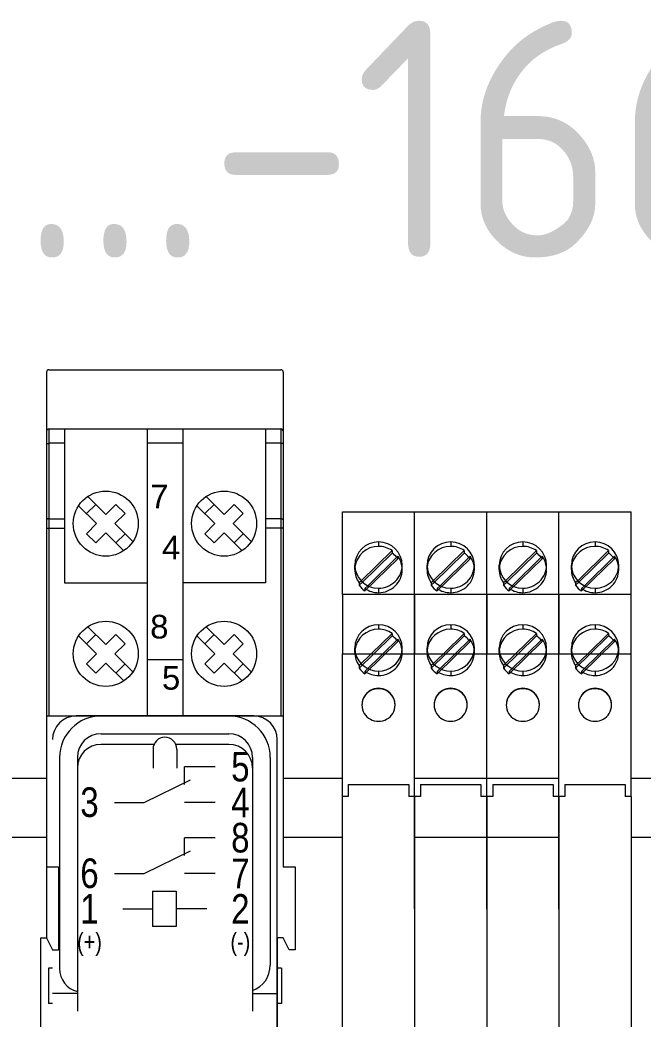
# Model space of a CAD drawing. Header units: millimetres. Extents: x 4137 to 6698, y 1400 to 3585.
# Drawn here: x 5981 to 6033.7, y 2065.9 to 2150.3 of the extents above; entities that cross this region are included whole.
import ezdxf
from ezdxf.enums import TextEntityAlignment as Align

# ---------------------------------------------------------------- set-up
doc = ezdxf.new("R2010")
doc.units = ezdxf.units.MM
doc.layers.add('000-PI-Oprema', color=30, linetype='Continuous', lineweight=5)
doc.layers.add('000-SI-Oprema', color=30, linetype='Continuous', lineweight=0)
doc.layers.add('000-PI-ORMAR', color=2, linetype='Continuous')
doc.layers.add('002-PI-Kabelska kanalica', color=150, linetype='Continuous')
doc.styles.add('NUOVO', font='txt.shx', dxfattribs={"width": 0.8, "height": 0.8})
doc.styles.add('PI0', font='isocpeur.ttf', dxfattribs={"width": 0.9})
doc.styles.get("Standard").update_dxf_attribs({"font": 'arial.ttf'})

msp = doc.modelspace()

# ---------------------------------------------------------------- linework, layer by layer
at = {"layer": '000-PI-Oprema', "color": 0, "linetype": 'ByBlock', "lineweight": 0}
for p, q in [((5997.498, 2087.218), (5994.898, 2087.218)), ((5994.898, 2085.718), (5994.898, 2087.218)), ((5991.498, 2084.218), (5995.398, 2086.118)), ((5988.998, 2084.218), (5991.498, 2084.218)), ((5997.498, 2084.218), (5994.898, 2084.218)), ((5997.498, 2081.218), (5994.898, 2081.218)), ((5994.898, 2079.718), (5994.898, 2081.218)), ((5991.498, 2078.218), (5995.398, 2080.118)), ((5988.998, 2078.218), (5991.498, 2078.218)), ((5997.498, 2078.218), (5994.898, 2078.218)), ((5992.198, 2076.718), (5992.198, 2073.718)), ((5992.198, 2076.718), (5994.198, 2076.718)), ((5994.198, 2076.718), (5994.198, 2073.718)), ((5989.698, 2075.218), (5992.198, 2075.218)), ((5996.798, 2075.218), (5994.198, 2075.218)), ((5994.198, 2073.718), (5992.198, 2073.718))]:
    msp.add_line(p, q, dxfattribs=at)
at = {"layer": '000-PI-ORMAR', "color": 0, "linetype": 'ByBlock', "lineweight": 0}
for p, q in [((6008.248, 2108.768), (6014.348, 2108.768)), ((6008.248, 2102.312), (6008.248, 2108.768)), ((6008.248, 2108.768), (6008.248, 2108.768)), ((6008.248, 2108.768), (6008.248, 2108.768)), ((6008.248, 2108.768), (6008.248, 2108.768)), ((6008.248, 2108.768), (6014.348, 2108.768)), ((6008.248, 2102.312), (6008.248, 2108.768)), ((6008.248, 2108.768), (6008.248, 2108.768)), ((6008.248, 2108.768), (6008.248, 2108.768)), ((6008.248, 2108.768), (6008.248, 2108.768)), ((6014.348, 2108.768), (6014.348, 2108.768)), ((6014.348, 2108.768), (6014.348, 2108.768)), ((6014.348, 2108.768), (6014.348, 2108.768)), ((6014.348, 2102.312), (6014.348, 2108.768)), ((6014.348, 2108.768), (6014.348, 2108.768)), ((6014.348, 2108.768), (6014.348, 2108.768)), ((6014.348, 2108.768), (6014.348, 2108.768)), ((6014.348, 2102.312), (6014.348, 2108.768)), ((6014.348, 2108.768), (6020.448, 2108.768)), ((6014.348, 2102.312), (6014.348, 2108.768)), ((6014.348, 2108.768), (6014.348, 2108.768)), ((6014.348, 2108.768), (6014.348, 2108.768)), ((6014.348, 2108.768), (6014.348, 2108.768)), ((6014.348, 2108.768), (6020.448, 2108.768)), ((6014.348, 2102.312), (6014.348, 2108.768)), ((6014.348, 2108.768), (6014.348, 2108.768)), ((6014.348, 2108.768), (6014.348, 2108.768)), ((6014.348, 2108.768), (6014.348, 2108.768)), ((6020.448, 2108.768), (6020.448, 2108.768)), ((6020.448, 2108.768), (6020.448, 2108.768)), ((6020.448, 2108.768), (6020.448, 2108.768)), ((6020.448, 2102.312), (6020.448, 2108.768)), ((6020.448, 2108.768), (6020.448, 2108.768)), ((6020.448, 2108.768), (6020.448, 2108.768)), ((6020.448, 2108.768), (6020.448, 2108.768)), ((6020.448, 2102.312), (6020.448, 2108.768)), ((6020.448, 2108.768), (6026.548, 2108.768)), ((6020.448, 2102.312), (6020.448, 2108.768)), ((6020.448, 2108.768), (6020.448, 2108.768)), ((6020.448, 2108.768), (6020.448, 2108.768)), ((6020.448, 2108.768), (6020.448, 2108.768)), ((6020.448, 2108.768), (6026.548, 2108.768)), ((6020.448, 2102.312), (6020.448, 2108.768)), ((6020.448, 2108.768), (6020.448, 2108.768)), ((6020.448, 2108.768), (6020.448, 2108.768)), ((6020.448, 2108.768), (6020.448, 2108.768)), ((6026.548, 2108.768), (6026.548, 2108.768)), ((6026.548, 2108.768), (6026.548, 2108.768)), ((6026.548, 2108.768), (6026.548, 2108.768)), ((6026.548, 2102.312), (6026.548, 2108.768)), ((6026.548, 2108.768), (6026.548, 2108.768)), ((6026.548, 2108.768), (6026.548, 2108.768)), ((6026.548, 2108.768), (6026.548, 2108.768)), ((6026.548, 2102.312), (6026.548, 2108.768)), ((6026.548, 2108.768), (6032.648, 2108.768)), ((6026.548, 2102.312), (6026.548, 2108.768)), ((6026.548, 2108.768), (6026.548, 2108.768)), ((6026.548, 2108.768), (6026.548, 2108.768)), ((6026.548, 2108.768), (6026.548, 2108.768)), ((6026.548, 2108.768), (6032.648, 2108.768)), ((6026.548, 2102.312), (6026.548, 2108.768)), ((6026.548, 2108.768), (6026.548, 2108.768)), ((6026.548, 2108.768), (6026.548, 2108.768)), ((6026.548, 2108.768), (6026.548, 2108.768)), ((6032.648, 2108.768), (6032.648, 2108.768)), ((6032.648, 2108.768), (6032.648, 2108.768)), ((6032.648, 2108.768), (6032.648, 2108.768)), ((6032.648, 2102.312), (6032.648, 2108.768)), ((6032.648, 2108.768), (6032.648, 2108.768)), ((6032.648, 2108.768), (6032.648, 2108.768)), ((6032.648, 2108.768), (6032.648, 2108.768)), ((6032.648, 2102.312), (6032.648, 2108.768)), ((6014.348, 2107.923), (6014.348, 2108.368)), ((6014.348, 2107.923), (6014.348, 2108.368)), ((6020.448, 2107.923), (6020.448, 2108.368)), ((6020.448, 2107.923), (6020.448, 2108.368)), ((6026.548, 2107.923), (6026.548, 2108.368)), ((6026.548, 2107.923), (6026.548, 2108.368)), ((6032.648, 2107.923), (6032.648, 2108.368)), ((6032.648, 2107.923), (6032.648, 2108.368)), ((6008.248, 2107.268), (6008.248, 2107.268)), ((6008.248, 2107.268), (6008.248, 2107.268)), ((6014.348, 2107.268), (6014.348, 2107.268)), ((6014.348, 2107.268), (6014.348, 2107.268)), ((6020.448, 2107.268), (6020.448, 2107.268)), ((6020.448, 2107.268), (6020.448, 2107.268)), ((6026.548, 2107.268), (6026.548, 2107.268)), ((6026.548, 2107.268), (6026.548, 2107.268)), ((6011.298, 2106.225), (6011.298, 2105.845)), ((6014.348, 2105.204), (6014.348, 2106.081)), ((6014.348, 2105.204), (6014.348, 2106.081)), ((6017.398, 2106.225), (6017.398, 2105.845)), ((6020.448, 2105.204), (6020.448, 2106.081)), ((6020.448, 2105.204), (6020.448, 2106.081)), ((6023.498, 2106.225), (6023.498, 2105.845)), ((6026.548, 2105.204), (6026.548, 2106.081)), ((6026.548, 2105.204), (6026.548, 2106.081)), ((6029.598, 2106.225), (6029.598, 2105.845)), ((6032.648, 2105.204), (6032.648, 2106.081)), ((6032.648, 2105.204), (6032.648, 2106.081)), ((6012.443, 2105.493), (6009.831, 2102.938)), ((6009.937, 2102.834), (6012.443, 2105.285)), ((6012.443, 2105.493), (6012.443, 2105.285)), ((6018.543, 2105.493), (6015.931, 2102.938)), ((6016.037, 2102.834), (6018.543, 2105.285)), ((6018.543, 2105.493), (6018.543, 2105.285)), ((6024.643, 2105.493), (6022.031, 2102.938)), ((6022.137, 2102.834), (6024.643, 2105.285)), ((6024.643, 2105.493), (6024.643, 2105.285)), ((6030.743, 2105.493), (6028.131, 2102.938)), ((6028.237, 2102.834), (6030.743, 2105.285)), ((6030.743, 2105.493), (6030.743, 2105.285)), ((6009.298, 2103.889), (6009.298, 2104.268)), ((6012.938, 2104.801), (6010.153, 2102.077)), ((6010.396, 2102.522), (6012.938, 2105.009)), ((6012.938, 2105.009), (6012.938, 2104.801)), ((6013.298, 2103.889), (6013.298, 2104.268)), ((6015.398, 2103.889), (6015.398, 2104.268)), ((6019.038, 2104.801), (6016.253, 2102.077)), ((6016.496, 2102.522), (6019.038, 2105.009)), ((6019.038, 2105.009), (6019.038, 2104.801)), ((6019.398, 2103.889), (6019.398, 2104.268)), ((6021.498, 2103.889), (6021.498, 2104.268)), ((6025.138, 2104.801), (6022.353, 2102.077)), ((6022.596, 2102.522), (6025.138, 2105.009)), ((6025.138, 2105.009), (6025.138, 2104.801)), ((6025.498, 2103.889), (6025.498, 2104.268)), ((6027.598, 2103.889), (6027.598, 2104.268)), ((6031.238, 2104.801), (6028.453, 2102.077)), ((6028.696, 2102.522), (6031.238, 2105.009)), ((6031.238, 2105.009), (6031.238, 2104.801)), ((6031.598, 2103.889), (6031.598, 2104.268)), ((6009.831, 2102.938), (6009.658, 2102.769)), ((6009.658, 2102.561), (6009.937, 2102.834)), ((6009.658, 2102.769), (6009.658, 2102.561)), ((6010.153, 2102.285), (6010.396, 2102.522)), ((6015.931, 2102.938), (6015.758, 2102.769)), ((6015.758, 2102.561), (6016.037, 2102.834)), ((6015.758, 2102.769), (6015.758, 2102.561)), ((6016.253, 2102.285), (6016.496, 2102.522)), ((6022.031, 2102.938), (6021.858, 2102.769)), ((6021.858, 2102.561), (6022.137, 2102.834)), ((6021.858, 2102.769), (6021.858, 2102.561)), ((6022.353, 2102.285), (6022.596, 2102.522)), ((6028.131, 2102.938), (6027.958, 2102.769)), ((6027.958, 2102.561), (6028.237, 2102.834)), ((6027.958, 2102.769), (6027.958, 2102.561)), ((6028.453, 2102.285), (6028.696, 2102.522)), ((6008.248, 2101.768), (6008.248, 2102.312)), ((6008.248, 2101.768), (6008.248, 2102.312)), ((6008.248, 2101.816), (6014.348, 2101.816)), ((6008.248, 2101.768), (6008.248, 2101.768)), ((6008.248, 2101.768), (6008.248, 2096.768)), ((6008.248, 2101.768), (6008.248, 2101.768)), ((6008.248, 2101.768), (6008.248, 2096.768)), ((6010.153, 2102.285), (6010.153, 2102.077)), ((6011.298, 2102.312), (6011.298, 2101.933)), ((6014.348, 2101.768), (6014.348, 2102.312)), ((6014.348, 2101.768), (6014.348, 2102.312)), ((6014.348, 2101.768), (6014.348, 2102.312)), ((6014.348, 2101.768), (6014.348, 2102.312)), ((6014.348, 2101.816), (6020.448, 2101.816)), ((6014.348, 2101.768), (6014.348, 2101.768)), ((6014.348, 2096.768), (6014.348, 2101.768)), ((6014.348, 2101.768), (6014.348, 2101.768)), ((6014.348, 2096.768), (6014.348, 2101.768)), ((6014.348, 2101.768), (6014.348, 2101.768)), ((6014.348, 2101.768), (6014.348, 2096.768)), ((6014.348, 2101.768), (6014.348, 2101.768)), ((6014.348, 2101.768), (6014.348, 2096.768)), ((6016.253, 2102.285), (6016.253, 2102.077)), ((6017.398, 2102.312), (6017.398, 2101.933)), ((6020.448, 2101.768), (6020.448, 2102.312)), ((6020.448, 2101.768), (6020.448, 2102.312)), ((6020.448, 2101.768), (6020.448, 2102.312)), ((6020.448, 2101.768), (6020.448, 2102.312)), ((6020.448, 2101.816), (6026.548, 2101.816)), ((6020.448, 2101.768), (6020.448, 2101.768)), ((6020.448, 2096.768), (6020.448, 2101.768)), ((6020.448, 2101.768), (6020.448, 2101.768)), ((6020.448, 2096.768), (6020.448, 2101.768)), ((6020.448, 2101.768), (6020.448, 2101.768)), ((6020.448, 2101.768), (6020.448, 2096.768)), ((6020.448, 2101.768), (6020.448, 2101.768)), ((6020.448, 2101.768), (6020.448, 2096.768)), ((6022.353, 2102.285), (6022.353, 2102.077)), ((6023.498, 2102.312), (6023.498, 2101.933)), ((6026.548, 2101.768), (6026.548, 2102.312)), ((6026.548, 2101.768), (6026.548, 2102.312)), ((6026.548, 2101.768), (6026.548, 2102.312)), ((6026.548, 2101.768), (6026.548, 2102.312)), ((6026.548, 2101.816), (6032.648, 2101.816)), ((6026.548, 2101.768), (6026.548, 2101.768)), ((6026.548, 2096.768), (6026.548, 2101.768)), ((6026.548, 2101.768), (6026.548, 2101.768)), ((6026.548, 2096.768), (6026.548, 2101.768)), ((6026.548, 2101.768), (6026.548, 2101.768)), ((6026.548, 2101.768), (6026.548, 2096.768)), ((6026.548, 2101.768), (6026.548, 2101.768)), ((6026.548, 2101.768), (6026.548, 2096.768)), ((6028.453, 2102.285), (6028.453, 2102.077)), ((6029.598, 2102.312), (6029.598, 2101.933)), ((6032.648, 2101.768), (6032.648, 2102.312)), ((6032.648, 2101.768), (6032.648, 2102.312)), ((6032.648, 2101.768), (6032.648, 2101.768)), ((6032.648, 2096.768), (6032.648, 2101.768)), ((6032.648, 2101.768), (6032.648, 2101.768)), ((6032.648, 2096.768), (6032.648, 2101.768)), ((6011.298, 2099.225), (6011.298, 2098.845)), ((6017.398, 2099.225), (6017.398, 2098.845)), ((6023.498, 2099.225), (6023.498, 2098.845)), ((6029.598, 2099.225), (6029.598, 2098.845)), ((6012.443, 2098.493), (6010.679, 2096.768)), ((6010.892, 2096.768), (6012.443, 2098.285)), ((6012.443, 2098.493), (6012.443, 2098.285)), ((6014.348, 2098.204), (6014.348, 2099.076)), ((6014.348, 2098.204), (6014.348, 2099.076)), ((6018.543, 2098.493), (6016.779, 2096.768)), ((6016.992, 2096.768), (6018.543, 2098.285)), ((6018.543, 2098.493), (6018.543, 2098.285)), ((6020.448, 2098.204), (6020.448, 2099.076)), ((6020.448, 2098.204), (6020.448, 2099.076)), ((6024.643, 2098.493), (6022.879, 2096.768)), ((6023.092, 2096.768), (6024.643, 2098.285)), ((6024.643, 2098.493), (6024.643, 2098.285)), ((6026.548, 2098.204), (6026.548, 2099.076)), ((6026.548, 2098.204), (6026.548, 2099.076)), ((6030.743, 2098.493), (6028.979, 2096.768)), ((6029.192, 2096.768), (6030.743, 2098.285)), ((6030.743, 2098.493), (6030.743, 2098.285)), ((6032.648, 2098.204), (6032.648, 2099.076)), ((6032.648, 2098.204), (6032.648, 2099.076)), ((6012.938, 2097.801), (6010.153, 2095.077)), ((6011.669, 2096.768), (6012.938, 2098.009)), ((6012.938, 2098.009), (6012.938, 2097.801)), ((6019.038, 2097.801), (6016.253, 2095.077)), ((6017.769, 2096.768), (6019.038, 2098.009)), ((6019.038, 2098.009), (6019.038, 2097.801)), ((6025.138, 2097.801), (6022.353, 2095.077)), ((6023.869, 2096.768), (6025.138, 2098.009)), ((6025.138, 2098.009), (6025.138, 2097.801)), ((6031.238, 2097.801), (6028.453, 2095.077)), ((6029.969, 2096.768), (6031.238, 2098.009)), ((6031.238, 2098.009), (6031.238, 2097.801)), ((6008.248, 2096.768), (6014.348, 2096.768)), ((6008.248, 2086.418), (6008.248, 2096.768)), ((6008.248, 2096.768), (6008.248, 2096.768)), ((6008.248, 2086.418), (6008.248, 2096.768)), ((6008.248, 2096.768), (6008.248, 2096.768)), ((6009.298, 2096.889), (6009.298, 2097.268)), ((6009.658, 2095.561), (6010.892, 2096.768)), ((6010.679, 2096.768), (6009.658, 2095.769)), ((6010.153, 2095.285), (6011.669, 2096.768)), ((6013.298, 2096.889), (6013.298, 2097.268)), ((6014.348, 2096.768), (6014.348, 2096.768)), ((6014.348, 2086.418), (6014.348, 2096.768)), ((6014.348, 2096.768), (6014.348, 2096.768)), ((6014.348, 2086.418), (6014.348, 2096.768)), ((6014.348, 2096.768), (6020.448, 2096.768)), ((6014.348, 2086.418), (6014.348, 2096.768)), ((6014.348, 2096.768), (6014.348, 2096.768)), ((6014.348, 2086.418), (6014.348, 2096.768)), ((6014.348, 2096.768), (6014.348, 2096.768)), ((6015.398, 2096.889), (6015.398, 2097.268)), ((6015.758, 2095.561), (6016.992, 2096.768)), ((6016.779, 2096.768), (6015.758, 2095.769)), ((6016.253, 2095.285), (6017.769, 2096.768)), ((6019.398, 2096.889), (6019.398, 2097.268)), ((6020.448, 2096.768), (6020.448, 2096.768)), ((6020.448, 2086.418), (6020.448, 2096.768)), ((6020.448, 2096.768), (6020.448, 2096.768)), ((6020.448, 2086.418), (6020.448, 2096.768)), ((6020.448, 2096.768), (6026.548, 2096.768)), ((6020.448, 2086.418), (6020.448, 2096.768)), ((6020.448, 2096.768), (6020.448, 2096.768)), ((6020.448, 2086.418), (6020.448, 2096.768)), ((6020.448, 2096.768), (6020.448, 2096.768)), ((6021.498, 2096.889), (6021.498, 2097.268)), ((6021.858, 2095.561), (6023.092, 2096.768)), ((6022.879, 2096.768), (6021.858, 2095.769)), ((6022.353, 2095.285), (6023.869, 2096.768)), ((6025.498, 2096.889), (6025.498, 2097.268)), ((6026.548, 2096.768), (6026.548, 2096.768)), ((6026.548, 2086.418), (6026.548, 2096.768)), ((6026.548, 2096.768), (6026.548, 2096.768)), ((6026.548, 2086.418), (6026.548, 2096.768)), ((6026.548, 2096.768), (6032.648, 2096.768)), ((6026.548, 2086.418), (6026.548, 2096.768)), ((6026.548, 2096.768), (6026.548, 2096.768)), ((6026.548, 2086.418), (6026.548, 2096.768)), ((6026.548, 2096.768), (6026.548, 2096.768)), ((6027.598, 2096.889), (6027.598, 2097.268)), ((6027.958, 2095.561), (6029.192, 2096.768)), ((6028.979, 2096.768), (6027.958, 2095.769)), ((6028.453, 2095.285), (6029.969, 2096.768)), ((6031.598, 2096.889), (6031.598, 2097.268)), ((6032.648, 2096.768), (6032.648, 2096.768)), ((6032.648, 2086.418), (6032.648, 2096.768)), ((6032.648, 2096.768), (6032.648, 2096.768)), ((6032.648, 2086.418), (6032.648, 2096.768)), ((6009.658, 2095.769), (6009.658, 2095.561)), ((6015.758, 2095.769), (6015.758, 2095.561)), ((6021.858, 2095.769), (6021.858, 2095.561)), ((6027.958, 2095.769), (6027.958, 2095.561)), ((6010.153, 2095.285), (6010.153, 2095.077)), ((6011.298, 2095.312), (6011.298, 2094.933)), ((6016.253, 2095.285), (6016.253, 2095.077)), ((6017.398, 2095.312), (6017.398, 2094.933)), ((6022.353, 2095.285), (6022.353, 2095.077)), ((6023.498, 2095.312), (6023.498, 2094.933)), ((6028.453, 2095.285), (6028.453, 2095.077)), ((6029.598, 2095.312), (6029.598, 2094.933)), ((6009.898, 2092.445), (6009.898, 2092.453)), ((6012.698, 2092.445), (6012.698, 2092.453)), ((6015.998, 2092.445), (6015.998, 2092.453)), ((6018.798, 2092.445), (6018.798, 2092.453)), ((6022.098, 2092.445), (6022.098, 2092.453)), ((6024.898, 2092.445), (6024.898, 2092.453)), ((6028.198, 2092.445), (6028.198, 2092.453)), ((6030.998, 2092.445), (6030.998, 2092.453)), ((6008.273, 2060.217), (6008.248, 2086.418)), ((6008.273, 2060.217), (6008.248, 2086.418)), ((6008.248, 2085.768), (6008.248, 2085.768)), ((6008.248, 2085.768), (6008.248, 2085.768)), ((6008.748, 2085.718), (6013.848, 2085.718)), ((6008.748, 2085.718), (6008.748, 2085.718)), ((6008.748, 2085.718), (6008.748, 2084.718)), ((6013.848, 2085.718), (6013.848, 2085.718)), ((6013.848, 2085.718), (6013.848, 2084.718)), ((6014.348, 2084.718), (6014.348, 2086.418)), ((6014.348, 2084.718), (6014.348, 2086.418)), ((6014.373, 2060.217), (6014.348, 2086.418)), ((6014.373, 2060.217), (6014.348, 2086.418)), ((6014.348, 2085.768), (6014.348, 2085.768)), ((6014.348, 2085.768), (6014.348, 2085.768)), ((6014.348, 2085.768), (6014.348, 2085.768)), ((6014.348, 2085.768), (6014.348, 2085.768)), ((6014.848, 2085.718), (6019.948, 2085.718)), ((6014.848, 2085.718), (6014.848, 2085.718)), ((6014.848, 2085.718), (6014.848, 2084.718)), ((6019.948, 2085.718), (6019.948, 2085.718)), ((6019.948, 2085.718), (6019.948, 2084.718)), ((6020.448, 2084.718), (6020.448, 2086.418)), ((6020.448, 2084.718), (6020.448, 2086.418)), ((6020.473, 2060.217), (6020.448, 2086.418)), ((6020.473, 2060.217), (6020.448, 2086.418)), ((6020.448, 2085.768), (6020.448, 2085.768)), ((6020.448, 2085.768), (6020.448, 2085.768)), ((6020.448, 2085.768), (6020.448, 2085.768)), ((6020.448, 2085.768), (6020.448, 2085.768)), ((6020.948, 2085.718), (6026.048, 2085.718)), ((6020.948, 2085.718), (6020.948, 2085.718)), ((6020.948, 2085.718), (6020.948, 2084.718)), ((6026.048, 2085.718), (6026.048, 2085.718)), ((6026.048, 2085.718), (6026.048, 2084.718)), ((6026.548, 2084.718), (6026.548, 2086.418)), ((6026.548, 2084.718), (6026.548, 2086.418)), ((6026.573, 2060.217), (6026.548, 2086.418)), ((6026.573, 2060.217), (6026.548, 2086.418)), ((6026.548, 2085.768), (6026.548, 2085.768)), ((6026.548, 2085.768), (6026.548, 2085.768)), ((6026.548, 2085.768), (6026.548, 2085.768)), ((6026.548, 2085.768), (6026.548, 2085.768)), ((6027.048, 2085.718), (6032.148, 2085.718)), ((6027.048, 2085.718), (6027.048, 2085.718)), ((6027.048, 2085.718), (6027.048, 2084.718)), ((6032.148, 2085.718), (6032.148, 2085.718)), ((6032.148, 2085.718), (6032.148, 2084.718)), ((6032.648, 2084.718), (6032.648, 2086.418)), ((6032.648, 2084.718), (6032.648, 2086.418)), ((6032.648, 2085.768), (6032.648, 2085.768)), ((6032.648, 2085.768), (6032.648, 2085.768)), ((6008.248, 2084.968), (6008.248, 2084.968)), ((6008.248, 2084.968), (6008.248, 2084.968)), ((6014.348, 2084.968), (6014.348, 2084.968)), ((6014.348, 2084.968), (6014.348, 2084.968)), ((6014.348, 2084.968), (6014.348, 2084.968)), ((6014.348, 2084.968), (6014.348, 2084.968)), ((6020.448, 2084.968), (6020.448, 2084.968)), ((6020.448, 2084.968), (6020.448, 2084.968)), ((6020.448, 2084.968), (6020.448, 2084.968)), ((6020.448, 2084.968), (6020.448, 2084.968)), ((6026.548, 2084.968), (6026.548, 2084.968)), ((6026.548, 2084.968), (6026.548, 2084.968)), ((6026.548, 2084.968), (6026.548, 2084.968)), ((6026.548, 2084.968), (6026.548, 2084.968)), ((6032.648, 2084.968), (6032.648, 2084.968)), ((6032.648, 2084.968), (6032.648, 2084.968)), ((6008.248, 2084.718), (6008.248, 2084.718)), ((6008.748, 2084.718), (6008.248, 2084.718)), ((6008.248, 2084.718), (6008.248, 2084.718)), ((6008.248, 2084.008), (6008.248, 2084.008)), ((6008.248, 2084.008), (6008.248, 2084.008)), ((6008.748, 2084.718), (6008.748, 2084.718)), ((6013.848, 2084.718), (6013.848, 2084.718)), ((6014.348, 2084.718), (6013.848, 2084.718)), ((6014.348, 2084.718), (6014.348, 2084.718)), ((6014.348, 2084.718), (6014.348, 2058.418)), ((6014.348, 2084.718), (6014.348, 2084.718)), ((6014.348, 2084.718), (6014.348, 2058.418)), ((6014.348, 2084.718), (6014.348, 2084.718)), ((6014.848, 2084.718), (6014.348, 2084.718)), ((6014.348, 2084.718), (6014.348, 2084.718)), ((6014.348, 2084.008), (6014.348, 2084.008)), ((6014.348, 2084.008), (6014.348, 2084.008)), ((6014.348, 2084.008), (6014.348, 2084.008)), ((6014.348, 2084.008), (6014.348, 2084.008)), ((6014.848, 2084.718), (6014.848, 2084.718)), ((6019.948, 2084.718), (6019.948, 2084.718)), ((6020.448, 2084.718), (6019.948, 2084.718)), ((6020.448, 2084.718), (6020.448, 2084.718)), ((6020.448, 2084.718), (6020.448, 2058.418)), ((6020.448, 2084.718), (6020.448, 2084.718)), ((6020.448, 2084.718), (6020.448, 2058.418)), ((6020.448, 2084.718), (6020.448, 2084.718)), ((6020.948, 2084.718), (6020.448, 2084.718)), ((6020.448, 2084.718), (6020.448, 2084.718)), ((6020.448, 2084.008), (6020.448, 2084.008)), ((6020.448, 2084.008), (6020.448, 2084.008)), ((6020.448, 2084.008), (6020.448, 2084.008)), ((6020.448, 2084.008), (6020.448, 2084.008)), ((6020.948, 2084.718), (6020.948, 2084.718)), ((6026.048, 2084.718), (6026.048, 2084.718)), ((6026.548, 2084.718), (6026.048, 2084.718)), ((6026.548, 2084.718), (6026.548, 2084.718)), ((6026.548, 2084.718), (6026.548, 2058.418)), ((6026.548, 2084.718), (6026.548, 2084.718)), ((6026.548, 2084.718), (6026.548, 2058.418)), ((6026.548, 2084.718), (6026.548, 2084.718)), ((6027.048, 2084.718), (6026.548, 2084.718)), ((6026.548, 2084.718), (6026.548, 2084.718)), ((6026.548, 2084.008), (6026.548, 2084.008)), ((6026.548, 2084.008), (6026.548, 2084.008)), ((6026.548, 2084.008), (6026.548, 2084.008)), ((6026.548, 2084.008), (6026.548, 2084.008)), ((6027.048, 2084.718), (6027.048, 2084.718)), ((6032.148, 2084.718), (6032.148, 2084.718)), ((6032.648, 2084.718), (6032.148, 2084.718)), ((6032.648, 2084.718), (6032.648, 2084.718)), ((6032.648, 2084.718), (6032.648, 2058.418)), ((6032.648, 2084.718), (6032.648, 2084.718)), ((6032.648, 2084.718), (6032.648, 2058.418)), ((6032.648, 2084.008), (6032.648, 2084.008)), ((6032.648, 2084.008), (6032.648, 2084.008))]:
    msp.add_line(p, q, dxfattribs=at)
for centre in [(6011.298, 2092.453), (6017.398, 2092.453), (6023.498, 2092.453), (6029.598, 2092.453)]:
    msp.add_arc(centre, 1.4, 0, 180.00002, dxfattribs=at)
for centre, major_axis, ratio, start_param, end_param in [((6011.298, 2104.268), (-2, 0), 0.978148, -1.570796, 0), ((6011.298, 2104.268), (-2, 0), 0.978148, 3.141593, 4.712389), ((6017.398, 2104.268), (-2, 0), 0.978148, -1.570796, 0), ((6017.398, 2104.268), (-2, 0), 0.978148, 3.141593, 4.712389), ((6023.498, 2104.268), (-2, 0), 0.978148, -1.570796, 0), ((6023.498, 2104.268), (-2, 0), 0.978148, 3.141593, 4.712389), ((6029.598, 2104.268), (-2, 0), 0.978148, -1.570796, 0), ((6029.598, 2104.268), (-2, 0), 0.978148, 3.141593, 4.712389), ((6011.298, 2103.889), (-2, 0), 0.978148, -1.570796, -0.097132), ((6011.298, 2103.889), (-2, 0), 0.978148, -2.180289, -1.570796), ((6011.298, 2103.681), (2, 0), 0.978148, 0.685382, 0.961304), ((6017.398, 2103.889), (-2, 0), 0.978148, -1.570796, -0.097132), ((6017.398, 2103.889), (-2, 0), 0.978148, -2.180289, -1.570796), ((6017.398, 2103.681), (2, 0), 0.978148, 0.685382, 0.961304), ((6023.498, 2103.889), (-2, 0), 0.978148, -1.570796, -0.097132), ((6023.498, 2103.889), (-2, 0), 0.978148, -2.180289, -1.570796), ((6023.498, 2103.681), (2, 0), 0.978148, 0.685382, 0.961304), ((6029.598, 2103.889), (-2, 0), 0.978148, -1.570796, -0.097132), ((6029.598, 2103.889), (-2, 0), 0.978148, -2.180289, -1.570796), ((6029.598, 2103.681), (2, 0), 0.978148, 0.685382, 0.961304), ((6011.298, 2104.268), (-2, 0), 0.978148, 0, 1.570796), ((6011.298, 2104.268), (-2, 0), 0.978148, 1.570796, 3.141593), ((6011.298, 2103.681), (2, 0), 0.978148, 0.609492, 0.685382), ((6011.298, 2103.889), (-2, 0), 0.978148, -3.044461, -2.5321), ((6017.398, 2104.268), (-2, 0), 0.978148, 0, 1.570796), ((6017.398, 2104.268), (-2, 0), 0.978148, 1.570796, 3.141593), ((6017.398, 2103.681), (2, 0), 0.978148, 0.609492, 0.685382), ((6017.398, 2103.889), (-2, 0), 0.978148, -3.044461, -2.5321), ((6023.498, 2104.268), (-2, 0), 0.978148, 0, 1.570796), ((6023.498, 2104.268), (-2, 0), 0.978148, 1.570796, 3.141593), ((6023.498, 2103.681), (2, 0), 0.978148, 0.609492, 0.685382), ((6023.498, 2103.889), (-2, 0), 0.978148, -3.044461, -2.5321), ((6029.598, 2104.268), (-2, 0), 0.978148, 0, 1.570796), ((6029.598, 2104.268), (-2, 0), 0.978148, 1.570796, 3.141593), ((6029.598, 2103.681), (2, 0), 0.978148, 0.609492, 0.685382), ((6029.598, 2103.889), (-2, 0), 0.978148, -3.044461, -2.5321), ((6011.298, 2103.889), (-2, 0), 0.978148, -0.097132, 0), ((6011.298, 2103.889), (-2, 0), 0.978148, 0, 0.609492), ((6011.298, 2103.889), (-2, 0), 0.978148, 1.570796, 3.141593), ((6011.298, 2103.889), (-2, 0), 0.978148, 3.141593, 3.238724), ((6017.398, 2103.889), (-2, 0), 0.978148, -0.097132, 0), ((6017.398, 2103.889), (-2, 0), 0.978148, 0, 0.609492), ((6017.398, 2103.889), (-2, 0), 0.978148, 1.570796, 3.141593), ((6017.398, 2103.889), (-2, 0), 0.978148, 3.141593, 3.238724), ((6023.498, 2103.889), (-2, 0), 0.978148, -0.097132, 0), ((6023.498, 2103.889), (-2, 0), 0.978148, 0, 0.609492), ((6023.498, 2103.889), (-2, 0), 0.978148, 1.570796, 3.141593), ((6023.498, 2103.889), (-2, 0), 0.978148, 3.141593, 3.238724), ((6029.598, 2103.889), (-2, 0), 0.978148, -0.097132, 0), ((6029.598, 2103.889), (-2, 0), 0.978148, 0, 0.609492), ((6029.598, 2103.889), (-2, 0), 0.978148, 1.570796, 3.141593), ((6029.598, 2103.889), (-2, 0), 0.978148, 3.141593, 3.238724), ((6011.298, 2103.681), (2, 0), 0.978148, -2.5321, -2.180289), ((6017.398, 2103.681), (2, 0), 0.978148, -2.5321, -2.180289), ((6023.498, 2103.681), (2, 0), 0.978148, -2.5321, -2.180289), ((6029.598, 2103.681), (2, 0), 0.978148, -2.5321, -2.180289), ((6011.298, 2103.889), (-2, 0), 0.978148, 0.961304, 1.570796), ((6017.398, 2103.889), (-2, 0), 0.978148, 0.961304, 1.570796), ((6023.498, 2103.889), (-2, 0), 0.978148, 0.961304, 1.570796), ((6029.598, 2103.889), (-2, 0), 0.978148, 0.961304, 1.570796), ((6011.298, 2097.268), (-2, 0), 0.978148, -1.570796, 0), ((6011.298, 2097.268), (-2, 0), 0.978148, 3.141593, 4.712389), ((6017.398, 2097.268), (-2, 0), 0.978148, -1.570796, 0), ((6017.398, 2097.268), (-2, 0), 0.978148, 3.141593, 4.712389), ((6023.498, 2097.268), (-2, 0), 0.978148, -1.570796, 0), ((6023.498, 2097.268), (-2, 0), 0.978148, 3.141593, 4.712389), ((6029.598, 2097.268), (-2, 0), 0.978148, -1.570796, 0), ((6029.598, 2097.268), (-2, 0), 0.978148, 3.141593, 4.712389), ((6011.298, 2096.889), (-2, 0), 0.978148, -1.570796, -0.097132), ((6011.298, 2096.889), (-2, 0), 0.978148, -2.180289, -1.570796), ((6011.298, 2096.681), (2, 0), 0.978148, 0.685382, 0.961304), ((6017.398, 2096.889), (-2, 0), 0.978148, -1.570796, -0.097132), ((6017.398, 2096.889), (-2, 0), 0.978148, -2.180289, -1.570796), ((6017.398, 2096.681), (2, 0), 0.978148, 0.685382, 0.961304), ((6023.498, 2096.889), (-2, 0), 0.978148, -1.570796, -0.097132), ((6023.498, 2096.889), (-2, 0), 0.978148, -2.180289, -1.570796), ((6023.498, 2096.681), (2, 0), 0.978148, 0.685382, 0.961304), ((6029.598, 2096.889), (-2, 0), 0.978148, -1.570796, -0.097132), ((6029.598, 2096.889), (-2, 0), 0.978148, -2.180289, -1.570796), ((6029.598, 2096.681), (2, 0), 0.978148, 0.685382, 0.961304), ((6011.298, 2096.681), (2, 0), 0.978148, 0.609492, 0.685382), ((6011.298, 2096.889), (-2, 0), 0.978148, -3.044461, -2.5321), ((6017.398, 2096.681), (2, 0), 0.978148, 0.609492, 0.685382), ((6017.398, 2096.889), (-2, 0), 0.978148, -3.044461, -2.5321), ((6023.498, 2096.681), (2, 0), 0.978148, 0.609492, 0.685382), ((6023.498, 2096.889), (-2, 0), 0.978148, -3.044461, -2.5321), ((6029.598, 2096.681), (2, 0), 0.978148, 0.609492, 0.685382), ((6029.598, 2096.889), (-2, 0), 0.978148, -3.044461, -2.5321), ((6011.298, 2097.268), (-2, 0), 0.978148, 0, 0.258728), ((6011.298, 2096.889), (-2, 0), 0.978148, -0.097132, 0), ((6011.298, 2096.889), (-2, 0), 0.978148, 0, 0.609492), ((6011.298, 2097.268), (-2, 0), 0.978148, 0.258728, 1.570796), ((6011.298, 2096.889), (-2, 0), 0.978148, 1.570796, 3.141593), ((6011.298, 2097.268), (-2, 0), 0.978148, 1.570796, 2.882864), ((6011.298, 2097.268), (-2, 0), 0.978148, 2.882864, 3.141593), ((6011.298, 2096.889), (-2, 0), 0.978148, 3.141593, 3.238724), ((6017.398, 2097.268), (-2, 0), 0.978148, 0, 0.258728), ((6017.398, 2096.889), (-2, 0), 0.978148, -0.097132, 0), ((6017.398, 2096.889), (-2, 0), 0.978148, 0, 0.609492), ((6017.398, 2097.268), (-2, 0), 0.978148, 0.258728, 1.570796), ((6017.398, 2096.889), (-2, 0), 0.978148, 1.570796, 3.141593), ((6017.398, 2097.268), (-2, 0), 0.978148, 1.570796, 2.882864), ((6017.398, 2097.268), (-2, 0), 0.978148, 2.882864, 3.141593), ((6017.398, 2096.889), (-2, 0), 0.978148, 3.141593, 3.238724), ((6023.498, 2097.268), (-2, 0), 0.978148, 0, 0.258728), ((6023.498, 2096.889), (-2, 0), 0.978148, -0.097132, 0), ((6023.498, 2096.889), (-2, 0), 0.978148, 0, 0.609492), ((6023.498, 2097.268), (-2, 0), 0.978148, 0.258728, 1.570796), ((6023.498, 2096.889), (-2, 0), 0.978148, 1.570796, 3.141593), ((6023.498, 2097.268), (-2, 0), 0.978148, 1.570796, 2.882864), ((6023.498, 2097.268), (-2, 0), 0.978148, 2.882864, 3.141593), ((6023.498, 2096.889), (-2, 0), 0.978148, 3.141593, 3.238724), ((6029.598, 2097.268), (-2, 0), 0.978148, 0, 0.258728), ((6029.598, 2096.889), (-2, 0), 0.978148, -0.097132, 0), ((6029.598, 2096.889), (-2, 0), 0.978148, 0, 0.609492), ((6029.598, 2097.268), (-2, 0), 0.978148, 0.258728, 1.570796), ((6029.598, 2096.889), (-2, 0), 0.978148, 1.570796, 3.141593), ((6029.598, 2097.268), (-2, 0), 0.978148, 1.570796, 2.882864), ((6029.598, 2097.268), (-2, 0), 0.978148, 2.882864, 3.141593), ((6029.598, 2096.889), (-2, 0), 0.978148, 3.141593, 3.238724), ((6011.298, 2096.681), (2, 0), 0.978148, -2.5321, -2.180289), ((6011.298, 2096.889), (-2, 0), 0.978148, 0.961304, 1.570796), ((6017.398, 2096.681), (2, 0), 0.978148, -2.5321, -2.180289), ((6017.398, 2096.889), (-2, 0), 0.978148, 0.961304, 1.570796), ((6023.498, 2096.681), (2, 0), 0.978148, -2.5321, -2.180289), ((6023.498, 2096.889), (-2, 0), 0.978148, 0.961304, 1.570796), ((6029.598, 2096.681), (2, 0), 0.978148, -2.5321, -2.180289), ((6029.598, 2096.889), (-2, 0), 0.978148, 0.961304, 1.570796), ((6011.298, 2092.445), (-1.4, 0), 0.982559, -1.570796, 0.003609), ((6011.298, 2092.453), (1.4, 0), 0.994522, 1.570796, 3.141593), ((6011.298, 2092.453), (1.4, 0), 0.994522, 0, 1.570796), ((6011.298, 2092.445), (-1.4, 0), 0.982559, 3.141538, 4.712389), ((6017.398, 2092.445), (-1.4, 0), 0.982559, -1.570796, 0.003609), ((6017.398, 2092.453), (1.4, 0), 0.994522, 1.570796, 3.141593), ((6017.398, 2092.453), (1.4, 0), 0.994522, 0, 1.570796), ((6017.398, 2092.445), (-1.4, 0), 0.982559, 3.141538, 4.712389), ((6023.498, 2092.445), (-1.4, 0), 0.982559, -1.570796, 0.003609), ((6023.498, 2092.453), (1.4, 0), 0.994522, 1.570796, 3.141593), ((6023.498, 2092.453), (1.4, 0), 0.994522, 0, 1.570796), ((6023.498, 2092.445), (-1.4, 0), 0.982559, 3.141538, 4.712389), ((6029.598, 2092.445), (-1.4, 0), 0.982559, -1.570796, 0.003609), ((6029.598, 2092.453), (1.4, 0), 0.994522, 1.570796, 3.141593), ((6029.598, 2092.453), (1.4, 0), 0.994522, 0, 1.570796), ((6029.598, 2092.445), (-1.4, 0), 0.982559, 3.141538, 4.712389), ((6011.298, 2092.453), (1.4, 0), 0.994522, 3.141593, 3.68285), ((6011.298, 2092.445), (-1.4, 0), 0.982559, 0.003609, 0.541258), ((6011.298, 2092.453), (1.4, 0), 0.994522, -0.541258, 0), ((6011.298, 2092.445), (-1.4, 0), 0.982559, 2.600335, 3.141538), ((6017.398, 2092.453), (1.4, 0), 0.994522, 3.141593, 3.68285), ((6017.398, 2092.445), (-1.4, 0), 0.982559, 0.003609, 0.541258), ((6017.398, 2092.453), (1.4, 0), 0.994522, -0.541258, 0), ((6017.398, 2092.445), (-1.4, 0), 0.982559, 2.600335, 3.141538), ((6023.498, 2092.453), (1.4, 0), 0.994522, 3.141593, 3.68285), ((6023.498, 2092.445), (-1.4, 0), 0.982559, 0.003609, 0.541258), ((6023.498, 2092.453), (1.4, 0), 0.994522, -0.541258, 0), ((6023.498, 2092.445), (-1.4, 0), 0.982559, 2.600335, 3.141538), ((6029.598, 2092.453), (1.4, 0), 0.994522, 3.141593, 3.68285), ((6029.598, 2092.445), (-1.4, 0), 0.982559, 0.003609, 0.541258), ((6029.598, 2092.453), (1.4, 0), 0.994522, -0.541258, 0), ((6029.598, 2092.445), (-1.4, 0), 0.982559, 2.600335, 3.141538), ((6011.298, 2092.435), (-1.398, 0), 0.976187, 0.538389, 2.603204), ((6017.398, 2092.435), (-1.398, 0), 0.976187, 0.538389, 2.603204), ((6023.498, 2092.435), (-1.398, 0), 0.976187, 0.538389, 2.603204), ((6029.598, 2092.435), (-1.398, 0), 0.976187, 0.538389, 2.603204)]:
    msp.add_ellipse(centre, major_axis=major_axis, ratio=ratio, start_param=start_param, end_param=end_param, dxfattribs=at)
at = {"layer": '000-SI-Oprema', "color": 0, "linetype": 'ByBlock', "lineweight": 0}
for p, q in [((5983.248, 2120.568), (5983.248, 2072.768)), ((5983.448, 2120.768), (6003.048, 2120.768)), ((6003.248, 2120.568), (6003.248, 2078.768)), ((5983.448, 2115.768), (5983.448, 2091.518)), ((5983.448, 2115.768), (6003.048, 2115.768)), ((5984.748, 2115.768), (5984.748, 2102.768)), ((5991.748, 2115.768), (5991.748, 2091.518)), ((5994.748, 2115.768), (5994.748, 2091.518)), ((6001.748, 2115.768), (6001.748, 2102.768)), ((6003.048, 2115.768), (6003.048, 2091.518)), ((5984.748, 2114.553), (5983.448, 2114.553)), ((5994.748, 2114.553), (5991.748, 2114.553)), ((6003.048, 2114.553), (6001.748, 2114.553)), ((5985.954, 2109.284), (5987.47, 2107.768)), ((5986.621, 2108.616), (5987.399, 2109.394)), ((5986.731, 2110.062), (5988.248, 2108.545)), ((5988.248, 2108.545), (5989.096, 2109.394)), ((5989.096, 2109.394), (5989.874, 2108.616)), ((5995.954, 2109.284), (5997.47, 2107.768)), ((5996.621, 2108.616), (5997.399, 2109.394)), ((5996.731, 2110.062), (5998.248, 2108.545)), ((5998.248, 2108.545), (5999.096, 2109.394)), ((5999.096, 2109.394), (5999.874, 2108.616)), ((5989.026, 2107.768), (5989.874, 2108.616)), ((5999.026, 2107.768), (5999.874, 2108.616)), ((5983.448, 2108.176), (5984.748, 2108.176)), ((5986.621, 2106.919), (5987.47, 2107.768)), ((5989.026, 2107.768), (5990.542, 2106.251)), ((5996.621, 2106.919), (5997.47, 2107.768)), ((5999.026, 2107.768), (6000.542, 2106.251)), ((6003.048, 2108.176), (6001.748, 2108.176)), ((5983.248, 2107.391), (5984.748, 2107.391)), ((5986.621, 2106.919), (5987.399, 2106.141)), ((5987.399, 2106.141), (5988.248, 2106.99)), ((5988.248, 2106.99), (5989.764, 2105.473)), ((5989.096, 2106.141), (5989.874, 2106.919)), ((5996.621, 2106.919), (5997.399, 2106.141)), ((5997.399, 2106.141), (5998.248, 2106.99)), ((5998.248, 2106.99), (5999.764, 2105.473)), ((5999.096, 2106.141), (5999.874, 2106.919)), ((6003.248, 2107.391), (6001.748, 2107.391)), ((5984.748, 2102.768), (5991.748, 2102.768)), ((6001.748, 2102.768), (5994.748, 2102.768)), ((5985.954, 2098.284), (5987.47, 2096.768)), ((5986.621, 2097.616), (5987.399, 2098.394)), ((5986.731, 2099.062), (5988.248, 2097.545)), ((5988.248, 2097.545), (5989.096, 2098.394)), ((5989.096, 2098.394), (5989.874, 2097.616)), ((5995.954, 2098.284), (5997.47, 2096.768)), ((5996.621, 2097.616), (5997.399, 2098.394)), ((5996.731, 2099.062), (5998.248, 2097.545)), ((5998.248, 2097.545), (5999.096, 2098.394)), ((5999.096, 2098.394), (5999.874, 2097.616)), ((5989.026, 2096.768), (5989.874, 2097.616)), ((5999.026, 2096.768), (5999.874, 2097.616)), ((5986.621, 2095.919), (5987.47, 2096.768)), ((5989.026, 2096.768), (5990.542, 2095.251)), ((5996.621, 2095.919), (5997.47, 2096.768)), ((5999.026, 2096.768), (6000.542, 2095.251)), ((5986.621, 2095.919), (5987.399, 2095.141)), ((5987.399, 2095.141), (5988.248, 2095.99)), ((5988.248, 2095.99), (5989.764, 2094.473)), ((5989.096, 2095.141), (5989.874, 2095.919)), ((5994.748, 2096.252), (5991.748, 2096.252)), ((5996.621, 2095.919), (5997.399, 2095.141)), ((5997.399, 2095.141), (5998.248, 2095.99)), ((5998.248, 2095.99), (5999.764, 2094.473)), ((5999.096, 2095.141), (5999.874, 2095.919)), ((5983.248, 2091.518), (6003.248, 2091.518)), ((6000.748, 2091.518), (5985.748, 2091.518)), ((6000.748, 2091.518), (5985.748, 2091.518)), ((5987.848, 2091.518), (5998.648, 2091.518)), ((5987.848, 2091.518), (5998.648, 2091.518)), ((5987.848, 2090.018), (5998.648, 2090.018)), ((5992.331, 2089.118), (5987.848, 2089.118)), ((5998.648, 2089.118), (5994.164, 2089.118)), ((6002.748, 2047.918), (6002.748, 2089.518)), ((6002.748, 2047.918), (6002.748, 2089.518)), ((5992.248, 2088.718), (5992.248, 2087.118)), ((5994.248, 2088.718), (5994.248, 2087.118)), ((5984.348, 2088.018), (5984.348, 2070.168)), ((5985.848, 2088.018), (5985.848, 2070.168)), ((6000.648, 2088.018), (6000.648, 2070.468)), ((6002.148, 2088.018), (6002.148, 2070.468)), ((5985.848, 2087.118), (5985.848, 2066.568)), ((6000.648, 2087.118), (6000.648, 2066.568)), ((5983.248, 2078.768), (5984.248, 2078.768)), ((5984.248, 2078.768), (5984.248, 2071.768)), ((6003.248, 2078.768), (6004.248, 2078.768)), ((6004.248, 2078.768), (6004.248, 2071.768)), ((5982.748, 2064.768), (5982.748, 2072.768)), ((5982.748, 2072.768), (5983.248, 2072.768)), ((5983.248, 2072.768), (5983.748, 2071.768)), ((6002.748, 2072.768), (6002.748, 2064.768)), ((6003.248, 2072.768), (6002.748, 2072.768)), ((6003.748, 2071.768), (6003.248, 2072.768)), ((5983.748, 2071.768), (5984.248, 2071.768)), ((6004.248, 2071.768), (6003.748, 2071.768)), ((5983.398, 2070.218), (5983.398, 2067.218)), ((5983.748, 2070.218), (5983.398, 2070.218)), ((5983.398, 2070.218), (5983.398, 2067.218)), ((5983.748, 2070.218), (5983.398, 2070.218)), ((6003.098, 2070.218), (6002.748, 2070.218)), ((6003.098, 2070.218), (6002.748, 2070.218)), ((6003.098, 2070.218), (6003.098, 2067.218)), ((6003.098, 2070.218), (6003.098, 2067.218)), ((5985.848, 2068.068), (5983.748, 2068.068)), ((6000.648, 2068.068), (6002.748, 2068.068)), ((5983.748, 2067.218), (5983.398, 2067.218)), ((5983.748, 2067.218), (5983.398, 2067.218)), ((6003.098, 2067.218), (6002.748, 2067.218)), ((6003.098, 2067.218), (6002.748, 2067.218))]:
    msp.add_line(p, q, dxfattribs=at)
for points in [[(5983.248, 2114.474), (5983.249, 2114.484), (5983.255, 2114.494), (5983.263, 2114.504), (5983.275, 2114.513), (5983.289, 2114.522), (5983.306, 2114.53), (5983.326, 2114.536), (5983.348, 2114.542), (5983.371, 2114.547), (5983.396, 2114.55), (5983.422, 2114.552), (5983.448, 2114.553)], [(6003.248, 2114.474), (6003.246, 2114.484), (6003.241, 2114.494), (6003.232, 2114.504), (6003.221, 2114.513), (6003.206, 2114.522), (6003.189, 2114.53), (6003.169, 2114.536), (6003.148, 2114.542), (6003.124, 2114.547), (6003.099, 2114.55), (6003.074, 2114.552), (6003.048, 2114.553)], [(5983.448, 2108.176), (5983.422, 2108.175), (5983.396, 2108.173), (5983.371, 2108.17), (5983.348, 2108.165), (5983.326, 2108.159), (5983.306, 2108.153), (5983.289, 2108.145), (5983.275, 2108.136), (5983.263, 2108.127), (5983.255, 2108.117), (5983.249, 2108.107), (5983.248, 2108.097)], [(6003.048, 2108.176), (6003.074, 2108.175), (6003.099, 2108.173), (6003.124, 2108.17), (6003.148, 2108.165), (6003.169, 2108.159), (6003.189, 2108.153), (6003.206, 2108.145), (6003.221, 2108.136), (6003.232, 2108.127), (6003.241, 2108.117), (6003.246, 2108.107), (6003.248, 2108.097)]]:
    msp.add_lwpolyline(points, dxfattribs=at)
for centre in [(5988.248, 2107.768), (5998.248, 2107.768), (5988.248, 2096.768), (5998.248, 2096.768)]:
    msp.add_circle(centre, 2.75, dxfattribs=at)
for centre, radius, start, end in [((5983.448, 2120.568), 0.2, 90, 180), ((6003.048, 2120.568), 0.2, 0, 90), ((5983.448, 2115.568), 0.2, 90, 180), ((6003.048, 2115.568), 0.2, 0, 90), ((5985.748, 2089.518), 2, 90, 180), ((5985.748, 2089.518), 2, 90, 180), ((5987.848, 2088.018), 3.5, 90, 180), ((5998.648, 2088.018), 3.5, 0, 90), ((6000.748, 2089.518), 2, 0, 90), ((6000.748, 2089.518), 2, 0, 90), ((5987.848, 2088.018), 2, 90, 180), ((5998.648, 2088.018), 2, 0, 90), ((5987.848, 2087.118), 2, 90, 180), ((5993.248, 2088.718), 1, 0, 180), ((5998.648, 2087.118), 2, 0, 90), ((5999.848, 2070.468), 2.3, 290.35441, 0), ((5986.348, 2070.168), 2, 180, 255.52249)]:
    msp.add_arc(centre, radius, start, end, dxfattribs=at)
at = {"layer": '002-PI-Kabelska kanalica', "color": 0, "linetype": 'ByBlock', "lineweight": 0, "ltscale": 0.25}
for p, q in [((5978.248, 2086.268), (5983.248, 2086.268)), ((6003.248, 2086.268), (6008.248, 2086.268)), ((6014.348, 2086.268), (6026.548, 2086.268)), ((6032.648, 2086.268), (6037.648, 2086.268)), ((5978.248, 2081.268), (5983.248, 2081.268)), ((6003.248, 2081.268), (6008.253, 2081.268)), ((6014.348, 2081.268), (6026.553, 2081.268)), ((6032.648, 2081.268), (6037.648, 2081.268))]:
    msp.add_line(p, q, dxfattribs=at)

# ---------------------------------------------------------------- texts
at = {"color": 0, "linetype": 'ByBlock', "lineweight": 0, "style": 'PI0', "width": 0.9}
msp.add_text('-166K03...-166K14', height=20, dxfattribs=at).set_placement((5987.796, 2140.285), align=Align.MIDDLE)
at = {"layer": '000-PI-Oprema', "color": 0, "linetype": 'ByBlock', "lineweight": 0, "attachment_point": 5, "style": 'NUOVO'}
for s, insert, char_height in [('{\\fArial|b0|i0|c238|p34;5}', (5999.623, 2087.218), 2.5), ('{\\fArial|b0|i0|c238|p34;3}', (5986.873, 2084.218), 2.5), ('{\\fArial|b0|i0|c238|p34;4}', (5999.623, 2084.218), 2.5), ('{\\fArial|b0|i0|c238|p34;8}', (5999.623, 2081.218), 2.5), ('{\\fArial|b0|i0|c238|p34;6}', (5986.873, 2078.218), 2.5), ('{\\fArial|b0|i0|c238|p34;7}', (5999.623, 2078.218), 2.5), ('{\\fArial|b0|i0|c238|p34;1}', (5986.873, 2075.218), 2.5), ('{\\fArial|b0|i0|c238|p34;2}', (5999.623, 2075.218), 2.5), ('{\\fArial|b0|i0|c238|p34;(+)}', (5986.873, 2072.218), 1.5), ('{\\fArial|b0|i0|c238|p34;(-)}', (5999.623, 2072.218), 1.5)]:
    msp.add_mtext_dynamic_manual_height_columns(s, width=4.25, gutter_width=4, heights=[2.886], dxfattribs=dict(at, insert=insert, char_height=char_height))
at = {"layer": '000-SI-Oprema', "color": 0, "linetype": 'ByBlock', "lineweight": 0, "char_height": 1.9995, "width": 2.5471}
for s, insert, attachment_point in [('{\\fArial|b0|i0|c0|p34;7}', (5992, 2111.062), 1), ('{\\fArial|b0|i0|c0|p34;4}', (5994.547, 2106.738), 3), ('{\\fArial|b0|i0|c0|p34;8}', (5992, 2100.062), 1), ('{\\fArial|b0|i0|c0|p34;5}', (5994.547, 2095.738), 3)]:
    msp.add_mtext(s, dxfattribs=dict(at, insert=insert, attachment_point=attachment_point))

doc.saveas('drawing.dxf')
